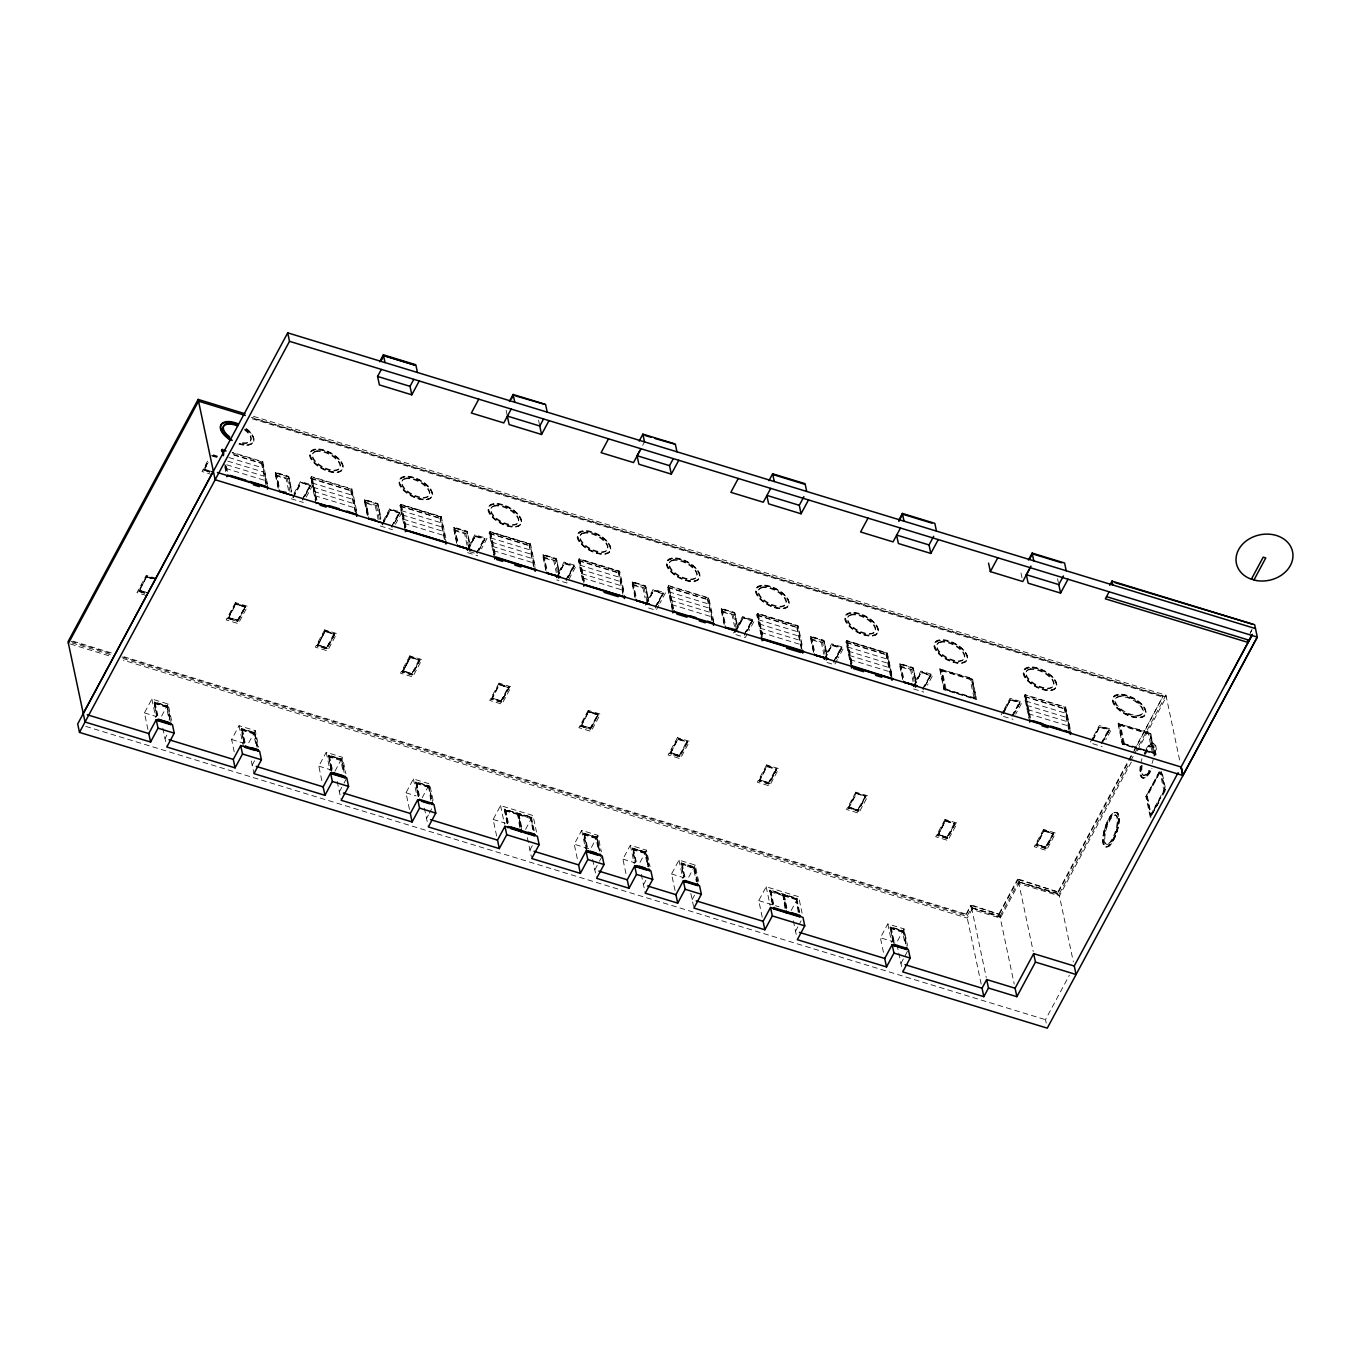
<?xml version="1.0" encoding="UTF-8"?>
<svg xmlns="http://www.w3.org/2000/svg" width="1361" height="1361" viewBox="0 0 1361 1361"><rect width="100%" height="100%" fill="white"/><g stroke="black" fill="none" stroke-linecap="round" stroke-linejoin="round"><path stroke-width="0.75" stroke-dasharray="5 3.75" d="M1103.941 835.399L1104.843 830.925A18.373 6.09 -73 0 1 1113.893 813.232L1115.731 812.347A17.931 5.937 -73 0 1 1118.827 824.154L1117.925 828.628A18.373 6.09 -73 0 1 1108.875 846.321L1107.037 847.205M207.57 461.124L201.989 471.501L212.129 474.598M144.589 592.733L138.55 591.15L146.58 576.196L156.515 579.225M209.56 471.842L203.589 470.021L207.621 462.553M209.764 472.25L203.929 469.868L208.165 462.315M144.725 593.379L139.026 591.644L146.767 576.639M204.065 470.515L208.267 462.74M265.973 484.703L261.516 463.523L262.35 461.957L267.59 486.83M266.161 483.138L261.975 463.267L262.809 461.702L232.391 452.413M147.924 729.428L144.436 712.875L151.871 699.044L168.101 703.994L171.571 720.53M278.188 487.238L275.466 472.301L288.753 476.367L291.798 490.743M278.171 488.361L275.296 474.649L276.215 472.93L288.192 476.588L291.492 492.257M156.617 716.635L154.32 701.851L167.624 705.917L170.925 721.619M169.802 719.22L167.046 706.138L155.069 702.48L154.491 703.569L166.467 707.227L169.223 720.292M290.148 492.019L287.256 478.306L288.192 476.588M291.492 491.304L288.753 476.367M161.585 716.107L168.101 703.994M166.467 707.227L167.046 706.138M167.624 705.917L167.012 706.852L153.708 702.786M293.976 493.567L300.492 481.454L312.656 485.179L306.14 497.292M227.746 618.421L228.512 617.588L237.358 620.293L237.682 621.45L227.746 618.421L235.793 603.45L245.729 606.479L237.733 621.807L228.087 618.251L235.793 603.45M292.802 497.292L300.832 482.321L310.767 485.367L302.737 500.321M293.142 497.122L300.832 482.321M228.223 618.898L235.98 603.893M293.278 497.769L301.121 483.206M165.021 738.513L166.876 735.059M316.075 503.978L310.631 478.136L311.465 476.571L352.006 488.973L357.041 512.825M315.735 499.912L311.261 478.732L312.111 477.167L316.909 499.963M237.307 620.14L228.682 617.503L237.409 620.565L244.708 606.972L235.878 603.74L245.524 607.295L236.014 604.386M302.363 499.011L309.764 485.843M237.409 620.565L245.729 606.479M302.448 499.453L310.767 485.367M245.388 606.649L237.733 621.807M304.592 496.408L310.427 485.52L300.934 482.611L310.427 485.52M355.187 511.957L350.713 490.777L351.563 489.228L356.803 514.084M355.782 512.399L351.172 490.521L352.006 488.973M234.228 751.935L231.625 739.516L239.043 725.685L255.273 730.636L258.76 747.172M231.625 739.516L243.789 743.242L241.492 728.492L254.796 732.558L257.688 746.287M367.385 514.509L364.663 499.555L377.967 503.621L380.995 517.997M244.419 743.276L242.241 729.122L254.218 732.779L257.365 747.716M367.385 515.632L364.493 501.92L365.411 500.202L377.388 503.859L380.689 519.528M248.757 742.749L255.273 730.636M257.11 747.342L254.796 732.558M379.362 519.29L376.47 505.577L377.388 503.859M380.689 518.575L377.967 503.621M383.19 520.838L389.688 508.725L401.852 512.434L395.353 524.546M252.193 765.154L254.983 759.965M316.96 645.675L324.99 630.704L334.925 633.75L326.895 648.704L316.96 645.675L317.708 644.842L326.572 647.547L326.895 648.704M381.999 524.546L390.046 509.592L399.981 512.621L391.934 527.592M382.339 524.393L390.046 509.592M333.819 633.801L326.606 647.836L317.964 645.199L325.177 631.164L317.436 646.169L326.929 649.061L334.721 634.549L324.99 630.704M384.755 520.242L390.233 510.035L399.641 512.774L393.924 524.308M382.475 525.04L390.318 510.46M405.374 531.675L399.913 505.833L400.763 504.268L441.304 516.67L445.915 538.531M405.017 527.609L400.559 506.428L401.393 504.863L440.845 516.925L446.085 541.78M326.572 647.547L334.925 633.75M391.56 526.282L399.981 512.621M391.662 526.707L398.875 512.672M444.469 539.671L440.011 518.473L440.845 516.925M444.656 538.105L440.471 518.218L441.304 516.67M321.842 780.636L318.797 766.158L326.232 752.327L342.445 757.277L345.932 773.814M330.978 769.918L328.664 755.134L341.968 759.2L344.86 772.929M344.146 772.504L341.407 759.421L329.43 755.763L328.852 756.852L340.811 760.51L343.176 771.704M456.684 542.205L453.962 527.251L467.265 531.317L470.294 545.693M456.684 543.328L453.791 529.616L454.71 527.898L466.687 531.556L469.579 545.268M335.01 771.126L342.445 757.277M341.968 759.2L328.29 755.644L331.625 771.483M468.643 546.986L465.751 533.274L466.687 531.556M475.38 536.047L469.902 546.254L467.265 531.317M468.337 546.85L474.836 534.737L487 538.463L481.437 548.84M402.107 671.705L410.137 656.734L420.073 659.762L412.043 674.733L402.107 671.705L402.856 670.871L411.72 673.576L412.043 674.733M467.163 550.576L475.193 535.605L485.128 538.65L477.099 553.604M467.486 550.405L475.193 535.605M418.967 659.813L411.754 673.848L403.111 671.211L410.341 657.176M410.137 656.734L419.868 660.578L412.077 675.09L402.584 672.181L410.427 657.618L419.069 660.255M468.167 550.082L475.278 535.894L484.788 538.803L479.089 550.337M339.365 791.796L343.091 784.872M344.01 783.153L346.8 777.948M411.754 673.848L420.073 659.762M476.724 552.294L485.128 538.65M476.809 552.736L484.023 538.701M494.57 558.929L489.126 533.07L489.96 531.522L530.501 543.907L535.111 565.785M494.23 554.846L489.756 533.665L490.589 532.117L530.041 544.162L535.281 569.034M533.682 566.908L529.208 545.727L530.041 544.162M533.852 565.342L529.667 545.472L530.501 543.907M409.457 809.353L405.969 792.8L413.404 778.968L429.617 783.919L433.104 800.455M418.15 796.559L415.854 781.775L429.157 785.841L432.458 801.544M418.78 796.559L416.602 782.405L428.579 786.063L431.692 800.234M545.88 569.442L543.158 554.505L556.462 558.571L559.49 572.947M545.88 570.565L542.988 556.853L543.907 555.135L555.883 558.793L558.776 572.505M422.182 797.767L429.617 783.919M430.756 800.217L428.579 786.063M431.046 798.652L429.157 785.841M557.432 572.266L554.965 560.511L555.883 558.793M559.184 573.508L556.462 558.571M426.554 818.437L428.409 814.984M429.327 813.249L432.118 808.06M558.469 572.386L564.049 562.008L576.213 565.717L566.925 583.018L556.785 579.922M491.304 698.959L499.351 683.988L509.286 687.033L501.239 701.987L491.304 698.959L492.07 698.125L500.916 700.83L501.239 701.987M556.36 577.83L564.39 562.876L574.325 565.904L566.295 580.875M556.7 577.676L564.39 562.876M491.78 699.452L499.487 684.294L509.082 687.832L501.29 702.344L491.78 699.452L499.351 683.988M557.381 577.353L564.492 563.165L574.002 566.057L568.286 577.591M500.916 700.83L509.286 687.033M565.921 579.565L574.325 565.904M500.967 701.119L492.24 698.04L500.967 701.119L508.18 687.084M566.006 579.99L573.236 565.955M508.946 687.186L501.29 702.344M568.149 576.945L574.002 566.057M582.525 580.211L578.323 560.341L579.157 558.776L619.714 571.178L623.899 591.048M583.137 580.705L578.969 560.936L579.803 559.371L619.255 571.433L624.495 596.288M642.664 445.353L644.519 441.9M622.879 594.162L618.421 572.981L619.255 571.433M623.066 592.613L618.881 572.726L619.714 571.178M496.629 835.994L493.141 819.441L500.576 805.61L533.019 815.511L536.506 832.064M507.092 823.745L504.404 809.455L531.402 817.093L504.438 809.608M507.721 823.745L505.543 809.591L517.52 813.249L520.634 827.403M635.094 596.713L632.355 581.759L645.658 585.825L648.687 600.201M635.077 597.836L632.184 584.124L633.12 582.406L645.097 586.064L647.972 599.776M519.698 827.403L517.52 813.249M520.634 825.94L518.847 813.657L530.824 817.315L533.58 830.38M647.053 601.494L644.161 587.782L645.097 586.064M648.38 600.779L645.658 585.825M532.61 829.598L530.824 817.315M646.747 601.375L653.246 589.262L665.41 592.988L659.847 603.365M533.291 829.887L531.011 817.587M580.518 726.213L581.266 725.379L590.13 728.101L590.453 729.258L580.518 726.213L588.547 711.259L598.483 714.287L590.487 729.615L580.858 726.059L588.547 711.259M645.556 605.101L653.603 590.13L663.539 593.158L655.509 608.129M525.584 829.359L533.019 815.511M645.897 604.93L653.603 590.13M580.994 726.706L588.752 711.701M646.577 604.607L653.688 590.419L663.334 593.974L653.824 591.065M590.079 727.948L581.436 725.311L590.164 728.373L597.479 714.78L588.65 711.548L598.279 715.103L588.786 712.194M655.134 606.819L662.518 593.651M590.164 728.373L598.483 714.287M655.219 607.244L663.539 593.158M598.142 714.457L590.487 729.615M657.346 604.216L663.198 593.328M672.436 610.885L667.4 587.033L668.251 585.468L708.792 597.853L713.827 621.722M672.504 608.809L668.047 587.612L668.88 586.064L673.678 608.86M658.911 605.101L656.121 610.289L645.982 607.193M529.939 850.03L532.729 844.841M577.302 858.706L574.24 844.228L581.674 830.38L597.904 835.348L601.375 851.884M711.956 620.854L707.499 599.674L708.332 598.108L713.572 622.981M712.143 619.306L707.958 599.418L708.792 597.853M586.574 849.876L583.852 833.119L597.156 837.185L600.048 850.914M599.333 850.489L596.577 837.406L584.601 833.749L584.022 834.837L595.999 838.495L598.364 849.689M595.999 838.495L596.577 837.406M597.904 835.348L590.47 849.179L574.24 844.228M597.156 837.185L583.478 833.612L586.812 849.468M724.171 623.406L721.449 608.452L734.736 612.518L737.781 626.894M724.154 624.529L721.279 610.817L722.198 609.082L734.174 612.739L737.475 628.425M594.825 869.866L598.534 862.942M599.469 861.207L602.26 856.018M736.131 628.187L733.239 614.474L734.174 612.739M737.475 627.472L734.736 612.518M735.944 628.646L733.171 633.835L745.335 637.543L748.108 632.355M736.879 626.911L742.46 616.533L754.623 620.242L749.043 630.619M669.714 753.484L677.761 738.513L687.696 741.558L679.649 756.512L669.714 753.484L670.48 752.65L679.326 755.355L679.649 756.512M734.77 632.355L742.8 617.384L752.735 620.429L744.705 635.383M735.11 632.184L742.8 617.384M687.696 741.558L679.377 755.644L670.735 752.99L677.948 738.972L670.19 753.96L679.7 756.869L687.492 742.357L677.761 738.513M737.526 628.033L743.004 617.843M735.791 631.878L743.089 618.268M625.958 873.575L622.896 859.097L630.33 845.249L646.56 850.217L650.048 866.753M679.326 755.355L686.761 741.524M744.331 634.073L752.735 620.429M744.416 634.515L751.629 620.48M747.665 630.296L752.412 620.582L742.902 617.69L752.548 621.228M760.918 634.753L756.733 614.883L757.567 613.318L798.124 625.72L802.718 647.581M761.531 635.247L757.362 615.478L758.213 613.913L797.665 625.975L802.905 650.83M622.896 859.097L635.06 862.823L632.763 848.073L646.067 852.122L648.959 865.868M648.244 865.426L645.488 852.36L633.511 848.703L632.933 849.774L644.91 853.432L647.666 866.515M640.044 862.33L646.56 850.217M648.38 866.923L645.692 852.632L648.619 866.515M646.067 852.122L632.389 848.566L635.315 862.449M643.481 884.735L646.271 879.546M801.289 648.721L796.814 627.523L797.665 625.975M801.884 649.146L797.274 627.268L798.124 625.72M675.039 890.502L671.551 873.966L678.986 860.135L695.216 865.086L698.703 881.622M671.551 873.966L683.715 877.692L681.368 862.925L694.671 866.991L697.564 880.72M697.24 882.149L694.093 867.212L682.116 863.554L681.538 864.626L693.515 868.301L696.271 881.367M813.487 651.256L810.765 636.302L824.068 640.368L827.097 654.743M813.487 652.378L810.595 638.666L811.53 636.948L823.49 640.606L826.382 654.318M688.7 877.199L695.216 865.086M696.985 881.775L694.671 866.991M825.055 654.08L822.571 642.324L823.49 640.606M826.79 655.321L824.068 640.368M692.137 899.604L694.927 894.415M826.093 654.165L831.656 643.787L843.82 647.496L838.257 657.89M758.928 780.738L766.958 765.784L776.893 768.812L768.863 783.783L758.928 780.738L759.676 779.904L768.54 782.609L768.863 783.783M823.966 659.609L832.013 644.655L841.949 647.683L833.902 662.654M824.307 659.456L832.013 644.655M766.958 765.784L776.689 769.628L768.897 784.123L759.404 781.231L767.162 766.226M824.987 659.132L832.098 644.944L841.608 647.853L836.879 657.567M768.54 782.609L776.893 768.812M833.544 661.344L841.949 647.683M768.574 782.898L759.846 779.836L768.574 782.898L775.787 768.863M833.63 661.769L840.843 647.734M776.553 768.982L768.897 784.123M835.756 658.724L841.608 647.853M851.374 667.962L845.93 642.12L846.763 640.555L887.321 652.957L891.914 674.818M837.321 659.609L834.531 664.814L824.392 661.701M851.033 663.896L846.559 642.715L847.41 641.15L886.862 653.212L892.101 678.067M890.485 675.941L886.011 654.76L886.862 653.212M891.081 676.383L886.47 654.505L887.321 652.957M762.228 917.144L758.74 900.608L766.175 886.777L798.601 896.678L802.088 913.214M772.385 904.81L770.071 890.026L796.678 898.158L799.979 913.86M772.997 904.81L770.819 890.655L782.796 894.313L785.943 909.25M902.683 678.493L899.961 663.539L913.265 667.605L916.293 681.98M902.683 679.615L899.791 665.903L900.727 664.168L912.687 667.843L915.579 681.555M784.974 908.467L782.796 894.313M782.762 895.028L783.375 894.092L786.267 907.821M786.301 908.876L784.123 894.721L796.1 898.379L798.856 911.462M914.252 681.317L911.768 669.561L912.687 667.843M915.987 682.559L913.265 667.605M798.278 912.533L796.1 898.379M796.678 898.158L796.066 899.094L769.458 890.962M791.166 910.526L798.601 896.678M915.29 681.436L920.87 671.041L933.034 674.767L927.453 685.144M856.358 793.48L865.086 796.559L857.685 809.727L858.059 811.037L848.124 808.009L856.171 793.038L866.106 796.066L858.11 811.394L848.464 807.839L856.171 793.038M913.18 686.88L921.21 671.909L931.145 674.954L923.115 689.908M913.52 686.71L921.21 671.909M848.601 808.485L856.443 793.922M914.184 686.386L921.312 672.198L930.941 675.754L921.448 672.844M922.741 688.598L930.141 675.43M857.787 810.152L849.06 807.09L857.787 810.152L866.106 796.066M922.826 689.04L931.145 674.954M865.766 796.236L856.256 793.327L865.766 796.236L858.11 811.394M924.97 685.995L930.805 675.107M795.539 931.196L801.102 920.819M939.719 669.068L972.469 678.424L976.517 699.656L944.075 689.755L939.719 669.068L972.162 678.986L976.517 699.656M945.095 689.517L941.285 669.425L945.095 689.517L975.259 698.737L971.448 678.646L975.259 698.737M944.075 689.755L940.026 668.506M883.425 952.258L880.38 937.78L887.814 923.949L904.027 928.9L907.515 945.436M1003.567 710.425L1000.777 715.614L1012.941 719.323M1004.486 708.69L1010.066 698.312L1022.23 702.021L1015.731 714.134M937.338 835.263L945.368 820.292L955.303 823.337L947.273 838.308L937.338 835.263L938.086 834.429L946.95 837.134L947.273 838.308M1003.38 712.262L1010.423 699.18L1020.359 702.208L1012.312 717.179M1003.142 713.3L1010.423 699.18M954.197 823.388L946.984 837.423L938.341 834.786L945.368 820.292M1005.133 709.83L1010.611 699.622M937.814 835.756L945.555 820.751L955.099 824.137L947.307 838.648L937.814 835.756L945.521 820.598L955.099 824.137M1003.397 713.657L1010.508 699.469L1020.018 702.361L1015.289 712.092M892.731 941.591L890.434 926.807L903.738 930.873L907.038 946.575M905.916 944.177L903.16 931.094L891.183 927.436L890.604 928.525L902.581 932.183L904.946 943.394M946.95 837.134L955.303 823.337M1011.938 715.869L1020.359 702.208M1012.04 716.294L1019.253 702.259M1029.716 722.062L1024.272 696.22L1025.105 694.654L1065.646 707.057L1070.256 728.918M1029.375 717.996L1024.901 696.815L1025.735 695.25L1030.549 718.047M904.027 928.9L896.593 942.748L880.38 937.78M902.581 932.183L903.16 931.094M905.626 943.683L903.738 930.873M900.948 963.418L908.382 949.57M1068.827 730.057L1064.353 708.877L1065.187 707.312L1070.427 732.167M1068.997 728.492L1064.812 708.605L1065.646 707.057M122.031 656.972L966.004 914.881L970.461 905.371L971.363 906.46L970.461 905.371M966.004 914.881L970.648 906.239M971.176 905.592L999.331 914.337L971.482 905.014M981.179 984.071L966.905 916.378L971.567 907.719L1000.131 917.263L1014.217 984.105M972.281 907.94L1000.25 915.817L1000.131 917.263M972.452 908.808L972.588 907.362M1092.764 737.679L1089.974 742.868L1102.138 746.594M1093.7 735.944L1099.28 725.566L1111.444 729.292L1105.864 739.669M999.161 913.469L1017.433 879.444L1018.334 880.516L1017.433 879.444M1035.84 845.215L1043.87 830.261L1053.805 833.289L1045.775 848.26L1035.84 845.215L1036.589 844.381L1045.435 847.086L1045.775 848.26M1092.594 739.533L1099.62 726.434L1109.555 729.462L1101.525 744.433M1092.339 740.571L1099.62 726.434M999.331 914.337L1017.62 880.295M1043.87 830.261L1053.601 834.106L1045.809 848.618L1036.299 845.708L1044.159 831.129L1052.785 833.783L1045.486 847.376L1036.759 844.313L1045.486 847.376M1093.036 740.061L1099.722 726.723L1109.215 729.632L1104.486 739.346M1018.147 879.665L1058.467 892.118L1018.453 879.087M1000.25 915.817L1018.521 881.792L1059.249 895.045L1073.336 961.887M1019.253 882.013L1059.385 893.599L1059.249 895.045M1019.423 882.864L1019.559 881.435M1045.435 847.086L1053.805 833.289M1101.151 743.123L1109.555 729.462M1101.236 743.548L1108.449 729.513M1053.465 833.459L1045.809 848.618M1103.38 740.52L1109.215 729.632M1118.027 723.559L1150.76 732.916L1154.808 754.147L1122.383 744.229L1118.027 723.559L1150.453 733.477L1154.808 754.147M1123.386 744.008L1119.576 723.916L1123.386 744.008L1153.55 753.228L1149.739 733.137L1153.55 753.228M1122.383 744.229L1118.317 722.997M1058.28 891.251L1133.067 752.004M1134.07 750.149L1162.992 696.288L252.108 417.929M1058.467 892.118L1128.269 762.143M1129.273 760.289L1162.992 696.288M1059.385 893.599L1129.749 762.568M1130.753 760.697L1133.781 755.083M1134.785 753.211L1165.935 695.182L251.002 415.581M1131.348 762.007L1059.436 895.895L1018.896 883.51L1000.301 918.114L971.924 909.437L967.28 918.097L123.324 660.187M1137.337 750.847L1166.309 696.9L251.377 417.3M1158.84 802.65L1150.249 817.212L1145.894 796.542L1160.763 768.846M1150.913 817.417L1146.54 796.134L1159.368 772.231M1164.472 789.924L1150.657 815.664L1147.204 796.338L1161.018 770.598L1165.135 790.129L1160.78 772.35M1150.249 817.212L1165.118 789.533M1152.291 814.031L1160.201 799.315M1162.804 795.266L1165.782 789.737L1162.294 773.184M1250.215 633.052L1252.001 629.718M1250.027 633.375L1251.882 629.922M1046.201 1023.064L1045.486 1019.678L1069.321 975.276M203.589 470.021L204.354 469.188L213.201 471.893M138.55 591.15L139.298 590.317L148.162 593.022M848.124 808.009L848.89 807.175L857.736 809.88M1152.784 743.361L1150.947 744.246A18.373 6.09 -73 0 0 1144.941 753.058M1146.319 774.732L1144.771 775.481A15.107 5.002 -73 0 1 1142.151 765.528M1109.266 843.718L1107.718 844.466A15.107 5.002 -73 0 1 1105.115 834.514L1105.864 830.737A15.481 5.138 -73 0 1 1113.502 815.834L1115.05 815.086A15.107 5.002 -73 0 1 1117.653 825.038L1116.905 828.815A15.481 5.138 -73 0 1 1109.266 843.718M1138.34 715.903L1140.705 715.188A15.107 7.332 28.2 0 0 1139.259 704.794L1136.469 702.361A15.481 7.52 28.2 0 0 1119.491 696.696L1117.143 697.41A15.107 7.332 28.2 0 0 1118.572 707.805L1121.362 710.255A15.481 7.52 28.2 0 0 1138.34 715.903M252.295 418.797L1163.162 697.155M232.17 452.839L262.571 462.145M351.784 489.399L311.227 477.013L316.688 502.855M708.554 598.296L668.013 585.893L673.457 611.752M441.066 517.095L400.525 504.71L405.969 530.552M530.28 544.349L489.722 531.947L495.166 557.789M619.476 571.603L578.935 559.218L584.379 585.06M797.886 626.145L757.345 613.76L762.364 637.611M940.978 670.003L971.142 679.207M1119.286 724.477L1149.45 733.698M667.4 587.033L707.958 599.418M233.582 454.591L261.975 463.267M310.631 478.136L351.172 490.521M1024.272 696.22L1064.812 708.605M233.905 455.084L261.516 463.523M311.261 478.732L350.713 490.777M399.913 505.833L440.471 518.218M489.126 533.07L529.667 545.472M578.323 560.341L618.881 572.726M668.047 587.612L707.499 599.674M756.733 614.883L797.274 627.268M845.93 642.12L886.47 654.505M1024.901 696.815L1064.353 708.877M489.756 533.665L529.208 545.727M578.969 560.936L618.421 572.981M846.559 642.715L886.011 654.76M400.559 506.428L440.011 518.473M757.362 615.478L796.814 627.523M668.931 591.848L708.383 603.91M228.869 457.517L262.401 467.759M312.162 482.968L351.614 495.013M1025.803 701.051L1065.255 713.113M401.444 510.664L440.896 522.709M490.658 537.901L530.11 549.963M579.854 565.172L619.306 577.217M758.264 619.714L797.716 631.759M847.461 646.951L886.913 658.996M721.143 609.03L734.447 613.079M275.16 472.862L288.464 476.928M364.357 500.133L377.66 504.199M453.655 527.83L466.959 531.896M542.852 555.067L556.156 559.133M632.048 582.338L645.352 586.404M810.458 636.88L823.762 640.946M899.655 664.117L912.959 668.183M213.303 454.812L217.369 456.054M213.626 455.663L217.59 456.888M721.279 610.817L733.239 614.474M211.721 455.357L220.635 458.062M275.296 474.649L287.256 478.306M364.493 501.92L376.47 505.577M453.791 529.616L465.751 533.274M542.988 556.853L554.965 560.511M632.184 584.124L644.161 587.782M810.595 638.666L822.571 642.324M899.791 665.903L911.768 669.561M211.857 456.003L217.573 457.738M399.777 513.42L390.131 509.882M475.414 536.54L484.924 539.449M564.628 563.811L574.138 566.703M669.833 596.101L709.285 608.146M722.776 612.076L732.099 614.917L734.549 626.536M832.234 645.59L841.744 648.499M1010.645 700.115L1020.155 703.008M1099.858 727.369L1109.351 730.279M227.797 461.141L263.302 471.995M313.047 487.204L352.499 499.249M1026.687 705.287L1066.139 717.349M402.346 514.9L441.798 526.945M491.542 542.137L530.994 554.199M544.502 558.129L553.808 560.97L556.258 572.573M580.756 569.408L620.208 581.453M633.699 585.383L643.021 588.224L645.046 597.904M759.149 623.95L798.601 635.995M812.109 639.925L821.415 642.766L823.864 654.386M848.345 651.187L887.797 663.232M901.305 667.162L910.611 670.003L913.061 681.623M226.709 464.781L264.187 476.231M313.949 491.44L353.401 503.485M670.718 600.337L710.17 612.382M1027.589 709.523L1067.041 721.585M403.23 519.136L442.682 531.181M492.444 546.373L531.896 558.435M581.64 573.644L621.092 585.689M760.05 628.187L799.502 640.231M849.247 655.424L888.699 667.468M671.619 604.573L711.071 616.618M225.637 468.405L265.089 480.467M314.833 495.676L354.285 507.721M1028.474 713.759L1067.926 725.821M404.132 523.373L443.584 535.434M493.328 550.61L532.78 562.671M582.542 577.881L621.994 589.925M760.935 632.423L800.387 644.485M850.132 659.66L889.584 671.705M945.402 688.955L975.565 698.176M1123.693 743.446L1153.856 752.667M944.381 689.193L976.824 699.095M1122.672 743.667L1155.115 753.586M213.252 472.182L204.524 469.12M203.929 469.868L209.628 471.604M469.528 551.63L475.227 553.383M291.186 498.755L303.367 502.481M380.399 526.026L392.563 529.735M467.572 552.668L477.711 555.764M913.605 688.972L923.745 692.068M1145.894 796.542L1159.963 771.942L1163.842 790.316L1151.049 814.116L1147.187 795.743M1053.601 834.106L1043.955 830.55L1036.299 845.708M156.362 578.425L146.239 575.329L136.934 592.63L147.073 595.727M155.579 579.191L146.58 576.196M146.869 577.064L152.058 578.646M325.279 631.589L333.921 634.226M508.265 687.509L499.623 684.872L509.082 687.832M670.19 753.96L677.897 738.819L686.676 742.034M759.404 781.231L767.111 766.073L775.889 769.288M945.657 821.176L954.299 823.813M150.612 578.289L146.682 576.486L139.026 591.644M334.721 634.549L325.092 631.011L317.436 646.169M419.868 660.578L410.239 657.023L402.584 672.181M677.982 739.448L687.492 742.357M767.196 766.719L776.689 769.628M148.111 592.886L139.468 590.249L148.196 593.311M317.879 644.757L326.606 647.836M403.026 670.786L411.668 673.423M670.65 752.565L679.377 755.644M938.256 834.344L946.984 837.423M1019.729 882.285L1059.573 894.466M972.775 908.229L1000.437 916.685M73.035 641.184L111.687 653.008M123.885 656.734L965.817 914.031M71.18 641.439L109.833 653.246M72.116 642.919L110.751 654.726M122.966 658.469L966.905 916.378M70.449 644.025L111.126 656.461M167.267 706.563L153.929 702.361L156.855 716.243M254.456 733.205L241.118 729.003L244.044 742.885M428.8 786.488L415.462 782.286L418.388 796.168M694.314 867.637L680.993 863.418L683.92 877.301M796.321 898.804L769.697 890.536L772.623 904.419M903.381 931.519L890.06 927.317L893.394 943.156M240.88 729.428L254.184 733.494M328.052 756.07L341.594 759.71L344.112 771.619M415.241 782.711L428.545 786.777M504.182 809.897L530.79 818.029M583.24 834.055L596.543 838.121L599.044 849.996M632.15 849.009L645.454 853.058M680.755 863.861L694.059 867.927M889.822 927.743L903.126 931.809M241.663 730.211L253.639 733.868L256.395 746.934M416.024 783.494L428 787.151M504.965 810.68L516.942 814.337M518.269 814.746L530.246 818.403M770.241 891.744L782.218 895.402M783.545 895.81L795.522 899.468M144.436 712.875L156.6 716.601M318.797 766.158L332.986 770.496M405.969 792.8L416.109 795.913M493.141 819.441L505.305 823.167M758.74 900.608L779.002 906.8M85.828 726.4L1045.486 1019.678M605.968 540.946L602.651 538.054A18.373 8.932 28.2 0 0 582.508 531.334L579.701 532.185A17.931 8.71 28.2 0 0 581.419 544.536L584.737 547.411A18.373 8.932 28.2 0 0 604.862 554.131L607.669 553.281A17.931 8.71 28.2 0 0 605.968 540.946M246.205 428.409L249.522 431.301A17.931 8.71 28.2 0 1 251.241 443.635L248.434 444.503A18.373 8.932 28.2 0 1 237.937 442.971M245.865 429.072L249.182 431.947A17.931 8.71 28.2 0 1 250.883 444.298L248.093 445.149A18.373 8.932 28.2 0 1 237.58 443.635M244.81 429.157L247.6 431.59A15.107 7.332 28.2 0 1 249.029 441.985L246.681 442.699A15.481 7.52 28.2 0 1 240.251 442.172M244.453 429.804L247.243 432.237A15.107 7.332 28.2 0 1 248.689 442.631L246.324 443.346A15.481 7.52 28.2 0 1 239.893 442.818M1165.935 695.182L1180.208 762.892M1152.291 752.31L1148.429 733.919L1120.545 725.413L1124.407 743.786M1057.565 578.782L1058.382 582.661M1069.61 727.369L1065.425 707.482L1024.867 695.097L1030.311 720.939M1021.005 573.049L1022.077 578.153M1025.105 694.654L1030.124 718.523M1018.521 881.792L1033.237 951.56M974 697.819L970.121 679.445L942.237 670.922L946.116 689.295M971.567 907.719L986.266 977.487M900.727 664.168L903.755 678.765M899.961 663.539L903.857 682.031M891.693 675.243L887.083 653.382L846.542 640.997L851.986 666.839M847.41 641.15L852.207 663.947M846.763 640.555L851.799 664.406M897.035 944.806L898.345 951.016M898.77 953.074L902.377 970.206M891.183 927.436L894.33 942.373M890.434 926.807L894.16 944.466M887.814 923.949L891.727 942.544M811.53 636.948L814.558 651.528M810.765 636.302L814.661 654.794M758.213 613.913L762.568 634.634M757.567 613.318L762.177 635.196M796.304 898.651L799.23 912.533M793.344 920.87L796.968 937.984M784.123 894.721L786.879 907.804M783 894.602L785.926 908.485M722.198 609.082L725.498 624.767M721.449 608.452L725.345 626.945M770.819 890.655L773.967 905.592M770.071 890.026L773.797 907.685M766.175 886.777L770.088 905.371M668.251 585.468L673.27 609.32M633.12 582.406L636.421 598.074M632.355 581.759L636.25 600.252M690.827 893.394L693.566 906.392M682.116 863.554L685.264 878.491M681.368 862.925L685.093 880.584M678.986 860.135L682.916 878.73M579.803 559.371L584.601 582.168M579.157 558.776L584.192 582.627M641.303 874.391L645.267 893.207M633.511 848.703L636.267 861.768M632.763 848.073L636.489 865.732M630.33 845.249L634.26 863.861M538.548 420.175L539.773 425.993M543.907 555.135L547.207 570.803M543.158 554.505L547.054 572.981M596.781 837.678L599.691 851.561M506.122 410.273L507.347 416.075M592.647 859.523L596.254 876.654M584.601 833.749L587.748 848.686M583.852 833.119L587.578 850.778M581.674 830.38L585.604 848.992M490.589 532.117L495.404 554.897M489.96 531.522L494.979 555.373M531.402 817.093L534.703 832.779M467.061 545.336L464.611 533.716L455.306 530.875L457.738 542.478M527.336 837.627L531.368 856.818M518.847 813.657L521.603 826.722M521.807 830.686L518.099 813.027L519.987 825.821M454.71 527.898L458.011 543.566M453.962 527.251L457.857 545.744M505.543 809.591L508.299 822.656M504.795 808.961L508.504 826.62M504.404 809.455L507.33 823.337M500.576 805.61L504.506 824.222M401.393 504.863L406.19 527.66M400.763 504.268L405.782 528.136M378.171 519.562L375.313 506.02L366.007 503.179L368.457 514.781M365.411 500.202L368.729 515.87M364.663 499.555L368.559 518.048M424.377 808.094L427.983 825.225M416.602 782.405L419.358 795.487M415.854 781.775L419.562 799.434M413.404 778.968L416.891 795.505M311.465 476.571L316.501 500.423M288.566 490.368L286.116 478.766L276.793 475.925L279.243 487.527M276.215 472.93L279.515 488.599M275.466 472.301L279.362 490.777M337.188 781.452L340.794 798.584M329.43 755.763L332.577 770.7M328.664 755.134L332.39 772.793M326.232 752.327L330.145 770.938M262.809 461.702L267.845 485.554M226.385 466.483L227.695 472.692M225.62 465.224L227.287 473.169M225.382 465.649L227.049 473.611M224.735 464.169L226.521 472.641M224.769 466.772L226.879 476.724M251.326 761.02L253.98 773.643M242.241 729.122L245.405 744.059M241.492 728.492L245.218 746.151M239.043 725.685L243.415 746.355M167.233 706.427L170.584 722.266M162.844 728.169L166.45 745.301M155.069 702.48L157.825 715.563M154.32 701.851L158.029 719.51M151.871 699.044L155.8 717.655M1144.499 754.215A17.982 5.954 -73 0 1 1153.396 743.259A17.982 5.954 -73 0 1 1155.897 755.134M1150.794 770.785A17.982 5.954 -73 0 1 1141.028 767.434M247.532 429.838A17.982 8.727 28.2 0 1 253.418 442.189A17.982 8.727 28.2 0 1 239.791 443.992M1153.941 755.814A15.107 5.002 -73 0 0 1151.338 745.862L1149.79 746.611A15.481 5.138 -73 0 0 1144.737 754.045M1141.403 765.29A15.107 5.002 -73 0 0 1144.006 775.243L1145.554 774.494A15.481 5.138 -73 0 0 1148.973 770.258M1153.192 759.591A15.481 5.138 -73 0 1 1152.052 763.419M1149.739 770.496A15.481 5.138 -73 0 1 1146.319 774.715M1155.115 754.93A17.931 5.937 -73 0 0 1152.018 743.123L1150.181 744.008A18.373 6.09 -73 0 0 1144.176 752.82M1154.706 756.053A15.107 5.002 -73 0 0 1152.104 746.1L1150.538 746.849A15.481 5.138 -73 0 0 1145.486 754.283M1140.229 766.175A17.931 5.937 -73 0 0 1143.325 777.982L1145.162 777.097A18.373 6.09 -73 0 0 1150.538 769.611M1140.994 766.413A17.931 5.937 -73 0 0 1144.091 778.22L1145.928 777.335A18.373 6.09 -73 0 0 1151.933 768.506M1141.13 761.701A18.373 6.09 -73 0 1 1141.981 758.655M1104.077 830.686L1103.176 835.161A17.931 5.937 -73 0 0 1106.272 846.984L1108.109 846.083A18.373 6.09 -73 0 0 1117.16 828.407L1118.062 823.932A17.931 5.937 -73 0 0 1114.965 812.109L1113.128 812.993A18.373 6.09 -73 0 0 1104.077 830.686M1105.115 830.499L1104.349 834.276A15.107 5.002 -73 0 0 1106.952 844.228L1108.517 843.48A15.481 5.138 -73 0 0 1116.139 828.577L1116.905 824.817A15.107 5.002 -73 0 0 1114.285 814.848L1112.737 815.596A15.481 5.138 -73 0 0 1105.115 830.499M235.436 602.583L226.147 619.884L238.311 623.61L247.6 606.308L235.436 602.583M324.65 629.854L315.344 647.155L327.508 650.864L336.813 633.563L324.65 629.854M409.797 655.866L400.508 673.168L412.672 676.893L421.961 659.592L409.797 655.866M498.994 683.137L489.705 700.439L501.869 704.147L511.158 686.846L498.994 683.137M588.207 710.391L578.901 727.693L591.065 731.418L600.371 714.117L588.207 710.391M677.404 737.645L668.115 754.964L680.279 758.672L689.568 741.371L677.404 737.645M766.617 764.916L757.311 782.218L769.475 785.926L778.781 768.625L766.617 764.916M855.814 792.17L846.525 809.472L858.689 813.197L867.978 795.896L855.814 792.17M945.027 819.441L935.722 836.743L947.885 840.452L957.191 823.15L945.027 819.441M1043.513 829.393L1034.224 846.695L1046.388 850.421L1055.677 833.102L1043.513 829.393M315.31 449.011L312.503 449.862A17.931 8.71 28.2 0 0 314.221 462.213L317.538 465.105A18.373 8.932 28.2 0 0 337.681 471.808L340.471 470.957A17.931 8.71 28.2 0 0 338.77 458.623L335.452 455.731A18.373 8.932 28.2 0 0 315.31 449.028M314.952 449.674L312.162 450.525A17.931 8.71 28.2 0 0 313.864 462.859L317.181 465.751A18.373 8.932 28.2 0 0 337.324 472.454L340.131 471.621A17.931 8.71 28.2 0 0 338.413 459.269L335.095 456.377A18.373 8.932 28.2 0 0 314.952 449.674M317.062 450.814L314.714 451.529A15.107 7.332 28.2 0 0 316.143 461.923L318.95 464.356A15.481 7.52 28.2 0 0 335.912 470.021L338.277 469.307A15.107 7.332 28.2 0 0 336.83 458.912L334.04 456.479A15.481 7.52 28.2 0 0 317.062 450.814M316.722 451.461L314.357 452.175A15.107 7.332 28.2 0 0 315.803 462.57L318.593 465.003A15.481 7.52 28.2 0 0 335.572 470.668L337.919 469.953A15.107 7.332 28.2 0 0 336.49 459.559L333.683 457.126A15.481 7.52 28.2 0 0 316.722 451.461M404.659 476.316L401.869 477.167A17.931 8.71 28.2 0 0 403.571 489.501L406.888 492.393A18.373 8.932 28.2 0 0 427.031 499.096L429.821 498.262A17.931 8.71 28.2 0 0 428.12 485.911L424.802 483.019A18.373 8.932 28.2 0 0 404.659 476.316M404.302 476.962L401.512 477.813A17.931 8.71 28.2 0 0 403.213 490.147L406.531 493.039A18.373 8.932 28.2 0 0 426.673 499.759L429.481 498.909A17.931 8.71 28.2 0 0 427.762 486.558L424.445 483.682A18.373 8.932 28.2 0 0 404.302 476.962M406.412 478.102L404.064 478.817A15.107 7.332 28.2 0 0 405.493 489.211L408.3 491.644A15.481 7.52 28.2 0 0 425.261 497.309L427.626 496.595A15.107 7.332 28.2 0 0 426.18 486.2L423.39 483.767A15.481 7.52 28.2 0 0 406.412 478.102M406.071 478.749L403.707 479.463A15.107 7.332 28.2 0 0 405.153 489.875L407.943 492.308A15.481 7.52 28.2 0 0 424.921 497.956L427.269 497.241A15.107 7.332 28.2 0 0 425.84 486.847L423.05 484.414A15.481 7.52 28.2 0 0 406.071 478.749M493.686 503.536L490.896 504.387A17.931 8.71 28.2 0 0 492.597 516.721L495.914 519.613A18.373 8.932 28.2 0 0 516.057 526.333L518.864 525.482A17.931 8.71 28.2 0 0 517.163 513.148L513.846 510.256A18.373 8.932 28.2 0 0 493.703 503.536M493.345 504.182L490.555 505.033A17.931 8.71 28.2 0 0 492.257 517.384L495.574 520.259A18.373 8.932 28.2 0 0 515.717 526.979L518.507 526.129A17.931 8.71 28.2 0 0 516.806 513.795L513.488 510.902A18.373 8.932 28.2 0 0 493.345 504.182M495.455 505.322L493.09 506.054A15.107 7.332 28.2 0 0 494.536 516.448L497.326 518.881A15.481 7.52 28.2 0 0 514.305 524.529L516.653 523.815A15.107 7.332 28.2 0 0 515.224 513.42L512.434 510.987A15.481 7.52 28.2 0 0 495.455 505.339M495.098 505.986L492.75 506.7A15.107 7.332 28.2 0 0 494.179 517.095L496.986 519.528A15.481 7.52 28.2 0 0 513.948 525.193L516.312 524.478A15.107 7.332 28.2 0 0 514.866 514.067L512.076 511.634A15.481 7.52 28.2 0 0 495.115 505.986M582.848 530.688L580.058 531.539A17.931 8.71 28.2 0 0 581.759 543.873L585.077 546.765A18.373 8.932 28.2 0 0 605.22 553.485L608.027 552.634A17.931 8.71 28.2 0 0 606.308 540.3L602.991 537.408A18.373 8.932 28.2 0 0 582.848 530.688M584.618 532.474L582.253 533.206A15.107 7.332 28.2 0 0 583.699 543.6L586.489 546.033A15.481 7.52 28.2 0 0 603.467 551.681L605.815 550.967A15.107 7.332 28.2 0 0 604.386 540.572L601.579 538.139A15.481 7.52 28.2 0 0 584.618 532.491M584.26 533.138L581.913 533.852A15.107 7.332 28.2 0 0 583.342 544.247L586.132 546.68A15.481 7.52 28.2 0 0 603.11 552.345L605.475 551.63A15.107 7.332 28.2 0 0 604.029 541.219L601.239 538.786A15.481 7.52 28.2 0 0 584.26 533.138M672.062 557.942L669.255 558.793A17.931 8.71 28.2 0 0 670.973 571.144L674.29 574.036A18.373 8.932 28.2 0 0 694.433 580.739L697.223 579.888A17.931 8.71 28.2 0 0 695.522 567.554L692.205 564.662A18.373 8.932 28.2 0 0 672.062 557.959M671.705 558.605L668.914 559.456A17.931 8.71 28.2 0 0 670.616 571.79L673.933 574.682A18.373 8.932 28.2 0 0 694.076 581.385L696.866 580.552A17.931 8.71 28.2 0 0 695.165 568.2L691.847 565.308A18.373 8.932 28.2 0 0 671.705 558.605M673.814 559.745L671.466 560.46A15.107 7.332 28.2 0 0 672.895 570.854L675.685 573.287A15.481 7.52 28.2 0 0 692.664 578.952L695.029 578.238A15.107 7.332 28.2 0 0 693.583 567.843L690.793 565.41A15.481 7.52 28.2 0 0 673.814 559.745M673.474 560.392L671.109 561.106A15.107 7.332 28.2 0 0 672.555 571.501L675.345 573.934A15.481 7.52 28.2 0 0 692.324 579.599L694.671 578.884A15.107 7.332 28.2 0 0 693.242 568.49L690.435 566.057A15.481 7.52 28.2 0 0 673.474 560.392M761.258 585.213L758.468 586.064A17.931 8.71 28.2 0 0 760.17 598.398L763.487 601.29A18.373 8.932 28.2 0 0 783.63 608.01L786.437 607.159A17.931 8.71 28.2 0 0 784.719 594.808L781.401 591.933A18.373 8.932 28.2 0 0 761.258 585.213M760.918 585.859L758.111 586.71A17.931 8.71 28.2 0 0 759.812 599.044L763.147 601.936A18.373 8.932 28.2 0 0 783.273 608.656L786.08 607.806A17.931 8.71 28.2 0 0 784.378 595.472L781.061 592.579A18.373 8.932 28.2 0 0 760.918 585.859M763.028 586.999L760.663 587.714A15.107 7.332 28.2 0 0 762.109 598.125L764.899 600.558A15.481 7.52 28.2 0 0 781.877 606.206L784.225 605.492A15.107 7.332 28.2 0 0 782.796 595.097L779.989 592.664A15.481 7.52 28.2 0 0 763.028 586.999M762.67 587.646L760.323 588.377A15.107 7.332 28.2 0 0 761.752 598.772L764.542 601.205A15.481 7.52 28.2 0 0 781.52 606.853L783.885 606.138A15.107 7.332 28.2 0 0 782.439 595.744L779.649 593.311A15.481 7.52 28.2 0 0 762.67 587.663M850.472 612.467L847.665 613.318A17.931 8.71 28.2 0 0 849.383 625.669L852.701 628.544A18.373 8.932 28.2 0 0 872.826 635.264L875.633 634.413A17.931 8.71 28.2 0 0 873.932 622.079L870.615 619.187A18.373 8.932 28.2 0 0 850.472 612.467M850.115 613.113L847.325 613.964A17.931 8.71 28.2 0 0 849.026 626.315L852.343 629.207A18.373 8.932 28.2 0 0 872.486 635.91L875.276 635.06A17.931 8.71 28.2 0 0 873.575 622.726L870.257 619.833A18.373 8.932 28.2 0 0 850.115 613.13M852.224 614.27L849.876 614.985A15.107 7.332 28.2 0 0 851.305 625.38L854.096 627.812A15.481 7.52 28.2 0 0 871.074 633.477L873.439 632.763A15.107 7.332 28.2 0 0 871.993 622.351L869.203 619.918A15.481 7.52 28.2 0 0 852.224 614.27M851.884 614.917L849.519 615.631A15.107 7.332 28.2 0 0 850.965 626.026L853.755 628.459A15.481 7.52 28.2 0 0 870.717 634.124L873.082 633.409A15.107 7.332 28.2 0 0 871.652 623.015L868.845 620.582A15.481 7.52 28.2 0 0 851.884 614.917M939.668 639.738L936.878 640.589A17.931 8.71 28.2 0 0 938.58 652.923L941.897 655.815A18.373 8.932 28.2 0 0 962.04 662.518L964.83 661.684A17.931 8.71 28.2 0 0 963.129 649.333L959.811 646.441A18.373 8.932 28.2 0 0 939.668 639.738M939.328 640.385L936.521 641.235A17.931 8.71 28.2 0 0 938.222 653.569L941.54 656.461A18.373 8.932 28.2 0 0 961.683 663.181L964.49 662.331A17.931 8.71 28.2 0 0 962.788 649.98L959.471 647.104A18.373 8.932 28.2 0 0 939.328 640.385M941.438 641.524L939.073 642.239A15.107 7.332 28.2 0 0 940.519 652.634L943.309 655.066A15.481 7.52 28.2 0 0 960.271 660.731L962.635 660.017A15.107 7.332 28.2 0 0 961.206 649.622L958.399 647.19A15.481 7.52 28.2 0 0 941.438 641.524M941.08 642.171L938.733 642.885A15.107 7.332 28.2 0 0 940.162 653.297L942.952 655.73A15.481 7.52 28.2 0 0 959.93 661.378L962.295 660.663A15.107 7.332 28.2 0 0 960.849 650.269L958.059 647.836A15.481 7.52 28.2 0 0 941.08 642.171M1028.882 666.992L1026.075 667.843A17.931 8.71 28.2 0 0 1027.776 680.177L1031.094 683.069A18.373 8.932 28.2 0 0 1051.236 689.789L1054.043 688.938A17.931 8.71 28.2 0 0 1052.342 676.604L1049.025 673.712A18.373 8.932 28.2 0 0 1028.882 666.992M1028.525 667.639L1025.735 668.489A17.931 8.71 28.2 0 0 1027.436 680.84L1030.753 683.715A18.373 8.932 28.2 0 0 1050.896 690.435L1053.686 689.585A17.931 8.71 28.2 0 0 1051.985 677.251L1048.668 674.358A18.373 8.932 28.2 0 0 1028.525 667.639M1030.634 668.778L1028.287 669.51A15.107 7.332 28.2 0 0 1029.716 679.905L1032.506 682.337A15.481 7.52 28.2 0 0 1049.484 687.985L1051.849 687.271A15.107 7.332 28.2 0 0 1050.403 676.876L1047.613 674.444A15.481 7.52 28.2 0 0 1030.634 668.795M1030.277 669.442L1027.929 670.156A15.107 7.332 28.2 0 0 1029.358 680.551L1032.165 682.984A15.481 7.52 28.2 0 0 1049.127 688.649L1051.492 687.934A15.107 7.332 28.2 0 0 1050.063 677.523L1047.255 675.09A15.481 7.52 28.2 0 0 1030.294 669.442M1118.079 694.246L1115.288 695.097A17.931 8.71 28.2 0 0 1116.99 707.448L1120.307 710.34A18.373 8.932 28.2 0 0 1140.45 717.043L1143.24 716.192A17.931 8.71 28.2 0 0 1141.539 703.858L1138.221 700.966A18.373 8.932 28.2 0 0 1118.079 694.263M1117.721 694.91L1114.931 695.76A17.931 8.71 28.2 0 0 1116.632 708.094L1119.95 710.986A18.373 8.932 28.2 0 0 1140.093 717.689L1142.9 716.856A17.931 8.71 28.2 0 0 1141.198 704.505L1137.881 701.63A18.373 8.932 28.2 0 0 1117.738 694.91M1119.831 696.049L1117.483 696.764A15.107 7.332 28.2 0 0 1118.929 707.159L1121.719 709.591A15.481 7.52 28.2 0 0 1138.681 715.257L1141.045 714.542A15.107 7.332 28.2 0 0 1139.616 704.147L1136.809 701.715A15.481 7.52 28.2 0 0 1119.848 696.049M1113.621 840.009A17.982 5.954 -73 0 0 1116.718 812.568A17.982 5.954 -73 0 0 1103.856 836.641A17.982 5.954 -73 0 0 1113.621 840.009M581.47 543.566A17.982 8.727 28.2 0 0 609.558 552.158A17.982 8.727 28.2 0 0 592.239 532.355A17.982 8.727 28.2 0 0 581.47 543.566M670.667 570.837A17.982 8.727 28.2 0 0 698.771 579.412A17.982 8.727 28.2 0 0 681.453 559.626A17.982 8.727 28.2 0 0 670.667 570.837M759.88 598.091A17.982 8.727 28.2 0 0 787.968 606.683A17.982 8.727 28.2 0 0 770.649 586.88A17.982 8.727 28.2 0 0 759.88 598.091M849.077 625.345A17.982 8.727 28.2 0 0 877.182 633.937A17.982 8.727 28.2 0 0 859.863 614.134A17.982 8.727 28.2 0 0 849.077 625.345M938.29 652.617A17.982 8.727 28.2 0 0 966.378 661.208A17.982 8.727 28.2 0 0 949.059 641.405A17.982 8.727 28.2 0 0 938.29 652.617M1027.487 679.871A17.982 8.727 28.2 0 0 1055.592 688.462A17.982 8.727 28.2 0 0 1038.273 668.659A17.982 8.727 28.2 0 0 1027.487 679.871M1116.7 707.142A17.982 8.727 28.2 0 0 1144.788 715.716A17.982 8.727 28.2 0 0 1127.469 695.93A17.982 8.727 28.2 0 0 1116.7 707.142M492.257 516.312A17.982 8.727 28.2 0 0 520.361 524.887A17.982 8.727 28.2 0 0 503.043 505.101A17.982 8.727 28.2 0 0 492.257 516.312M403.06 489.041A17.982 8.727 28.2 0 0 431.148 497.633A17.982 8.727 28.2 0 0 413.829 477.83A17.982 8.727 28.2 0 0 403.06 489.041M313.847 461.787A17.982 8.727 28.2 0 0 341.951 470.379A17.982 8.727 28.2 0 0 324.633 450.576A17.982 8.727 28.2 0 0 313.847 461.787M1112.822 839.924A17.982 5.954 -73 0 0 1115.918 812.5A17.982 5.954 -73 0 0 1103.056 836.573A17.982 5.954 -73 0 0 1112.822 839.924"/><path stroke-width="1.5" d="M244.912 413.71L198.145 399.419L68.05 641.677L85.062 722.01L150.578 742.034L158.012 728.186L156.226 719.714L172.456 724.664L174.242 733.154L166.808 747.002L235.079 767.859L242.513 754.011L240.727 745.539L259.628 751.306L261.414 759.795L253.98 773.643L324.939 795.317L332.373 781.469L330.587 772.997L346.8 777.948L348.586 786.437L341.152 800.285L412.111 821.959L419.545 808.111L417.759 799.639L433.989 804.589L435.775 813.078L428.341 826.927L499.3 848.601L506.734 834.752L504.948 826.28L537.374 836.198L539.16 844.671L531.726 858.519L580.381 873.388L587.816 859.54L586.03 851.067L602.26 856.018L604.046 864.507L596.611 878.338L629.037 888.257L636.472 874.408L634.685 865.936L650.915 870.887L652.702 879.376L645.267 893.207L677.71 903.126L685.144 889.277L683.341 880.805L699.571 885.756L701.357 894.245L693.923 908.076L764.882 929.767L772.316 915.919L770.53 907.447L802.973 917.365L804.759 925.837L797.325 939.685L886.521 966.939L893.956 953.091L892.17 944.619L908.382 949.57L910.169 958.059L902.734 971.89L983.833 996.677L988.477 988.035L986.691 979.546L1015.085 988.222L1016.871 996.694L988.477 988.035M68.407 643.396L198.519 401.155L245.269 415.445M221.418 450.865L222.268 449.317L223.51 455.272M222.66 450.338L223.765 454.047M213.286 471.246L83.259 713.538M1255.488 628.595L287.715 332.85L77.696 723.916L79.482 732.388L1047.272 1028.15L1257.292 637.084L1254.672 624.733L1111.971 581.113L1109.708 585.298M79.482 732.388L289.502 341.322L287.715 332.85M226.879 476.724L227.712 475.159L268.253 487.544L267.419 489.109M150.578 742.034L148.791 733.562L156.226 719.714M279.056 491.355L292.36 495.421M279.617 491.134L285.912 492.393M157.451 720.598L158.029 719.51L171.333 723.576L170.754 724.664L158.114 720.803L158.71 719.714M158.029 720.377L158.608 719.288L168.594 722.334M170.091 724.46L170.669 723.371M379.668 361.754L383.394 354.83L415.82 364.748L417.453 372.506M380.74 360.631L382.696 357.007M380.825 361.056L382.781 357.433M419.239 380.978L411.805 394.826L379.379 384.908L377.592 376.436L381.301 369.511M316.688 502.855L357.467 514.815L356.616 516.363M411.805 394.826L410.018 386.337L413.744 379.43M356.565 514.526L346.936 511.073M235.079 767.859L233.292 759.387L240.727 745.539M245.303 747.444L245.882 746.355M368.253 518.609L381.556 522.675M368.831 518.388L375.126 519.647M257.178 750.677L257.756 749.588L251.785 747.767M257.858 750.013L257.944 751.306L258.522 750.217L245.218 746.151L244.64 747.24L255.273 750.489M405.374 531.675L406.207 530.11M406.395 530.161L445.847 542.222M478.783 399.164L471.348 413.012L503.774 422.931L511.209 409.083M509.422 401.41L513.131 394.486L545.574 404.404L547.207 412.145M511.566 398.892L513.42 394.843M445.915 544.06L446.748 542.512M324.939 795.317L323.152 786.845L330.587 772.997M331.812 773.882L332.39 772.793L345.694 776.859L345.116 777.948M332.39 773.66L332.969 772.572L342.938 775.617M333.054 772.997L332.475 774.086L344.452 777.743L345.031 776.655M458.13 546.084L470.089 549.742M344.367 777.318L344.945 776.229M539.773 425.993L507.347 416.075L509.133 424.564L541.559 434.482L539.773 425.993L543.498 419.069M541.559 434.482L548.993 420.634M494.57 558.929L495.829 556.972L535.06 569.459M535.111 571.314L535.962 569.749M608.52 438.82L601.086 452.669L633.528 462.587L640.963 448.739M412.111 821.959L410.324 813.487L417.759 799.639M420.243 799.639L418.984 800.523L419.562 799.434L432.866 803.5L432.288 804.589L432.203 803.296M547.326 573.338L559.592 576.435L558.673 578.153M431.539 803.96L432.118 802.871M639.177 441.066L642.885 434.142L675.328 444.043L676.961 451.801M678.748 460.29L671.313 474.121L638.87 464.22L637.084 455.731L639.874 450.542M583.767 586.183L584.618 584.618M584.805 584.669L624.257 596.73M671.313 474.121L669.527 465.649L673.253 458.725M624.325 598.568L625.158 597.02M499.3 848.601L497.514 840.128L504.948 826.28M509.184 826.825L507.925 827.692L508.504 826.62L535.111 834.752L534.533 835.824L523.9 832.575M636.523 600.592L648.499 604.25M520.48 831.129L521.059 830.057L511.09 827.012M520.565 831.554L521.144 830.482M521.229 831.758L521.807 830.686M522.488 830.89L521.892 831.962L510.596 828.509M533.784 835.195L534.363 834.123L528.374 832.286M533.869 835.62L534.448 834.548M738.274 478.477L730.84 492.325L763.283 502.226L770.717 488.395M672.861 612.875L674.12 610.919M768.931 480.705L772.64 473.798L805.083 483.699L806.716 491.457M580.381 873.388L578.595 864.898L586.03 851.067M587.663 852.054L588.241 850.982M713.334 623.406L707.652 621.177M713.402 625.26L714.236 623.712L673.695 611.31M599.538 855.303L600.116 854.215M600.201 854.64L600.286 855.916L600.881 854.844L587.578 850.778L586.982 851.867L597.632 855.116M725.039 627.506L738.342 631.572M725.6 627.285L735.893 629.769M799.281 505.305L766.838 495.387L768.625 503.859L801.068 513.778L799.281 505.305L803.926 496.646M801.068 513.778L808.502 499.929M629.037 888.257L627.251 879.784L634.685 865.936M636.574 867.008L637.152 865.936M648.448 870.24L649.027 869.169M649.129 869.594L649.214 870.87L649.792 869.798L636.489 865.732L635.91 866.804L646.543 870.053M868.029 518.133L860.594 531.964L893.037 541.882L900.472 528.034M802.054 652.395L802.905 650.83L763.453 638.785L762.177 640.725L761.343 636.744M802.718 653.11L803.568 651.562M677.71 903.126L675.924 894.653L683.341 880.805M685.178 881.86L685.757 880.788M814.933 655.134L827.216 658.231L826.28 659.949M697.053 885.092L697.632 884.021M697.734 884.446L697.138 885.518L684.515 881.656L685.093 880.584L698.397 884.65L697.819 885.722M898.685 520.361L902.394 513.437L934.837 523.356L936.47 531.113M898.872 521.484L902.666 513.795M851.374 667.962L852.207 666.397M851.799 667.57L852.649 666.005L891.863 678.51M929.036 544.944L896.593 535.043L898.379 543.515L930.822 553.434L929.036 544.944L933.68 536.302M930.822 553.434L938.256 539.585M891.931 680.347L892.765 678.799M764.882 929.767L763.096 921.295L770.53 907.447M773.218 908.774L773.797 907.685L800.404 915.817L799.809 916.906M774.375 907.464L773.882 908.978L799.145 916.702L799.741 915.613M904.129 682.371L916.412 685.468L915.477 687.186M785.756 912.21L786.335 911.121M785.841 912.636L786.437 911.547M786.522 912.84L787.1 911.751M787.185 913.044L787.764 911.955M799.06 916.276L799.639 915.187M1030.226 567.69L1022.792 581.538L990.349 571.62L997.783 557.789M1028.44 560.017L1032.148 553.093L1064.591 563.012L1066.224 570.769M1029.597 559.32L1032.421 553.451M1068.011 579.242L1060.576 593.09L1028.133 583.171L1026.347 574.699L1030.992 566.04M1060.576 593.09L1058.79 584.601L1063.434 575.958M886.521 966.939L884.735 958.467L892.17 944.619M894.143 945.334L894.721 944.245M894.245 945.759L894.823 944.67M906.12 948.991L906.698 947.902M906.783 948.328L906.205 949.417L893.565 945.555L894.16 944.466L907.464 948.532L906.868 949.621M1029.716 722.062L1030.549 720.513L1071.09 732.899L1070.256 734.464M1109.198 591.644L1105.353 598.84L1248.054 642.443L1251.184 636.625M1070.205 732.609L1064.523 730.364M983.833 996.677L982.047 988.205L986.691 979.546M1015.085 988.222L1033.662 953.619L1074.288 966.038L1076.075 974.51L1035.449 962.091L1033.662 953.619M1016.871 996.694L1035.449 962.091M1251.371 579.191L1263.195 557.176L1265.781 557.959L1253.957 579.99M1074.22 966.004L1178.167 772.623M1225.529 684.413L1252.375 634.43L1249.228 640.248L1106.527 596.645M289.502 341.322L1257.292 637.084L1182.862 775.498L1181.076 767.009L1251.78 635.519M227.474 424.139L225.126 424.853A15.107 7.332 28.2 0 0 223.238 430.246M385.69 356.208L414.833 365.122L383.751 355.612M515.445 395.864L544.502 404.336M645.199 435.52L651.034 437.289M654.913 438.48L674.256 443.992M773.014 474.581L804.096 484.074M902.768 514.22L931.911 523.134M1032.523 553.876L1061.665 562.791M1111.699 581.606L1112.72 581.504M1114.829 582.559L1252.954 624.359M377.592 376.436L410.018 386.337M637.084 455.731L669.527 465.649M1026.347 574.699L1058.79 584.601M226.079 450.984L222.03 449.742L223.289 455.714M689.908 615.75L695.828 617.554M230.111 475.38L245.899 480.195M249.846 481.403L265.616 486.217M329.175 505.646L339.042 508.657M1032.948 720.718L1042.815 723.729M1050.709 726.145L1060.576 729.156M217.437 472.522L1181.161 767.043L1182.947 775.515L215.157 479.752L198.145 399.419M405.969 530.552L446.527 542.937M495.166 557.789L535.724 570.191M584.379 585.06L624.92 597.445M762.789 639.602L803.33 651.987M851.986 666.839L892.527 679.224M253.231 484.771L259.305 486.626M320.124 505.22L326.215 507.075M676.91 614.117L687.05 617.213M699.214 620.922L705.287 622.794M1041.88 725.787L1047.953 727.642M496.595 559.541L502.685 561.395M514.849 565.121L520.923 566.976M604.046 592.375L618.234 596.713M786.505 648.159L800.693 652.497M853.398 668.574L863.537 671.671M875.701 675.396L881.792 677.251M590.147 851.169L596.135 852.99M639.058 866.106L645.046 867.944M791.66 912.755L797.648 914.575M421.655 801.323L429.634 803.773M158.012 728.186L174.242 733.154M242.513 754.011L261.414 759.795M332.373 781.469L348.586 786.437M419.545 808.111L435.775 813.078M506.734 834.752L539.16 844.671M587.816 859.54L604.046 864.507M636.472 874.408L652.702 879.376M685.144 889.277L701.357 894.245M772.316 915.919L804.759 925.837M893.956 953.091L910.169 958.059M87.24 714.746L148.791 733.562M169.036 739.738L233.292 759.387M256.242 766.396L323.152 786.845M343.431 793.038L410.324 813.487M430.518 819.645L497.514 840.128M534.005 851.271L578.595 864.898M598.874 871.108L627.251 879.784M647.53 885.977L675.924 894.653M696.186 900.846L763.096 921.295M799.417 932.387L884.735 958.467M905.014 964.66L982.047 988.205M229.703 437.034L226.913 434.601A15.107 7.332 28.2 0 1 225.467 424.207L227.831 423.492A15.481 7.52 28.2 0 1 237.903 425.244M229.363 437.698L226.555 435.265A15.107 7.332 28.2 0 1 224.48 432.713M1181.161 767.043L1182.947 775.515M1111.971 581.113L1112.788 584.992M1032.148 553.093L1033.782 560.851M988.562 563.148L990.349 571.62M902.394 513.437L904.027 521.195M772.64 473.798L774.273 481.539M642.885 434.142L644.519 441.9M513.131 394.486L514.781 402.244M383.394 354.83L385.027 362.587M230.094 439.28A17.982 8.727 28.2 0 1 221.384 428.698M227.61 422.216A17.982 8.727 28.2 0 1 231.302 422.386M227.474 424.139A15.481 7.52 28.2 0 1 237.546 425.891M230.519 440.198A18.373 8.932 28.2 0 1 227.95 438.429L224.633 435.537A17.931 8.71 28.2 0 1 222.915 423.203L225.722 422.352A18.373 8.932 28.2 0 1 229.277 422.267M232.221 440.352A18.373 8.932 28.2 0 1 228.291 437.783L224.973 434.891A17.931 8.71 28.2 0 1 223.272 422.556L226.062 421.689A18.373 8.932 28.2 0 1 238.022 423.764M233.36 422.982A18.373 8.932 28.2 0 1 237.665 424.428M457.857 545.744L471.161 549.81L457.857 545.744M547.054 572.981L560.358 577.047L547.054 572.981M636.25 600.252L649.554 604.318L636.25 600.252M814.661 654.794L827.964 658.86L814.661 654.794M903.857 682.031L917.161 686.097L903.857 682.031M1256.101 580.501L1249.347 578.442A28.683 23.205 -11.9 0 1 1249.041 539.024A28.683 23.205 -11.9 0 1 1292.695 552.362A28.683 23.205 -11.9 0 1 1256.101 580.501M1248.054 642.443L1247.595 640.282L1248.054 642.443"/></g></svg>
